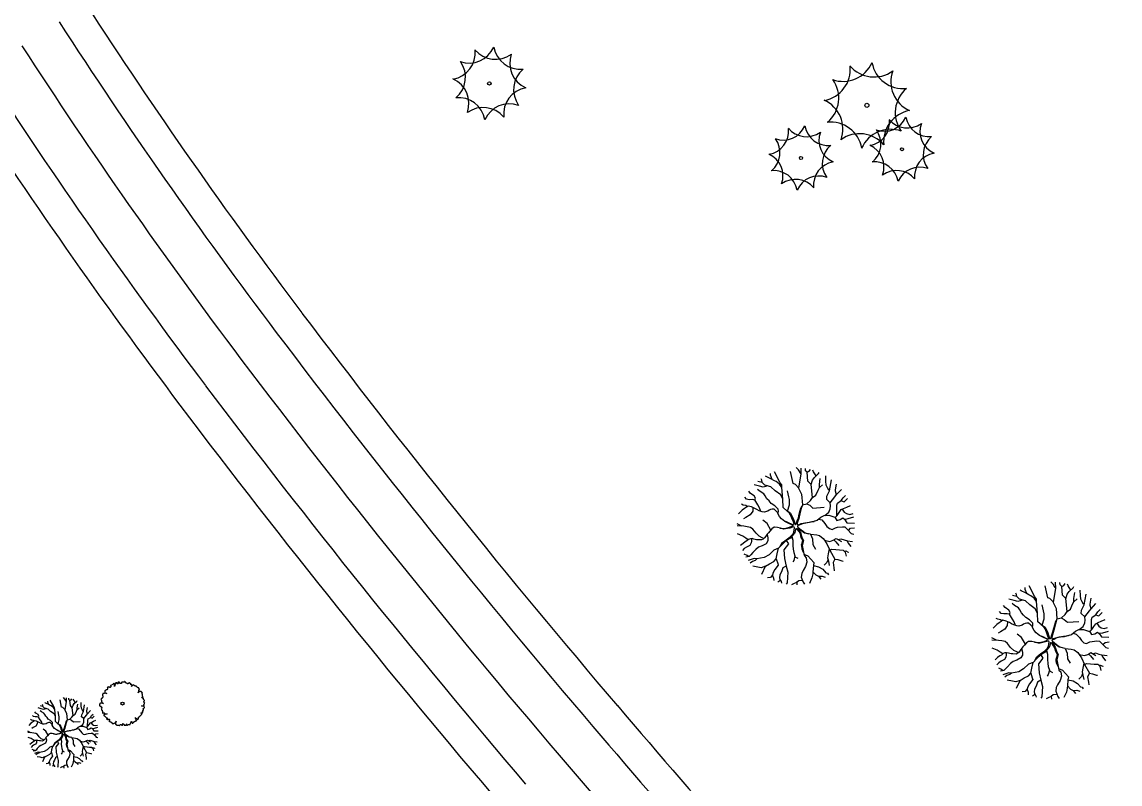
# Model space of a CAD drawing. Extents: x 99089 to 101049, y 99298 to 100905.
# Drawn here: x 100135.6 to 100408.5, y 100113.1 to 100302.6 of the extents above; entities that cross this region are included whole.
import ezdxf

# ---------------------------------------------------------------- set-up
doc = ezdxf.new("R2010")
doc.units = 0
for name, color, linetype in [('Survey Exist Alignments', 7, 'Continuous'), ('Survey Exist Pavement', 7, 'Continuous'), ('Survey Exist Surface', 7, 'Continuous'), ('Survey Exist Trees', 7, 'Continuous')]:
    doc.layers.add(name, color=color, linetype=linetype)

msp = doc.modelspace()

# ---------------------------------------------------------------- linework, layer by layer
at = {"layer": 'Survey Exist Alignments'}
for centre, radius, start, end in [((101240.25, 101011.06), 1315.55, 212.89409, 217.03072), ((101854.53, 101474.46), 2085.02, 217.03072, 220.50332), ((104126.05, 103414.75), 5072.41, 220.50332, 222.69721)]:
    msp.add_arc(centre, radius, start, end, dxfattribs=at)
at = {"layer": 'Survey Exist Pavement'}
for centre, radius, start, end in [((101240.25, 101011.06), 1304.55, 212.89409, 217.03072), ((101240.25, 101011.06), 1326.55, 212.89409, 217.03072), ((101854.53, 101474.46), 2074.02, 217.03072, 220.50332), ((101854.53, 101474.46), 2096.02, 217.03072, 220.50332), ((104126.05, 103414.75), 5061.41, 220.50332, 222.69721)]:
    msp.add_arc(centre, radius, start, end, dxfattribs=at)
at = {"layer": 'Survey Exist Surface'}
for centre, radius, start, end in [((101240.25, 101011.06), 1296.55, 212.89409, 217.03072), ((101240.25, 101011.06), 1334.55, 212.89409, 217.03072), ((101854.53, 101474.46), 2066.02, 217.03072, 220.50332), ((101854.53, 101474.46), 2104.02, 217.03072, 220.50332), ((104126.05, 103414.75), 5053.41, 220.50332, 222.69721)]:
    msp.add_arc(centre, radius, start, end, dxfattribs=at)
at = {"layer": 'Survey Exist Trees'}
for p, q in [((100158.24, 100137.94), (100157.68, 100137.61)), ((100160.6, 100133.12), (100160.6, 100133.12))]:
    msp.add_line(p, q, dxfattribs=at)
for points in [[(100324.77, 100181.86), (100324.73, 100183.95), (100324.49, 100186.85), (100324.44, 100187.48), (100324.08, 100188.03), (100322.62, 100190.77)], [(100328.58, 100186.79), (100327.82, 100187.62), (100327.29, 100187.82), (100326.65, 100190.79)], [(100329.14, 100190.3), (100328.62, 100191.19), (100328.06, 100191.77)], [(100329.15, 100191.68), (100329.2, 100190.21), (100328.62, 100186.65), (100329.34, 100185.16), (100329.57, 100182.56), (100330.71, 100182.8), (100331.58, 100183.6), (100332.1, 100184.34), (100331.75, 100187.57), (100330.95, 100188.43), (100330.76, 100190.63), (100330.38, 100191), (100330.31, 100191.57)], [(100330.76, 100190.63), (100331.26, 100190.86), (100331.59, 100191.3)], [(100331.75, 100187.56), (100332.07, 100188.66), (100332.58, 100189.32), (100333.61, 100190.3), (100333.73, 100190.57)], [(100332.98, 100189.7), (100332.35, 100190.76), (100332.15, 100191.15)], [(100324.73, 100183.95), (100324.17, 100185.03), (100322.78, 100186.01), (100321.71, 100187.04), (100320.26, 100187.41), (100319.56, 100188.11), (100318.53, 100188.33)], [(100319.56, 100188.11), (100319.5, 100188.63), (100319.35, 100188.97)], [(100324.49, 100186.85), (100323.9, 100187.69), (100323.06, 100188.3), (100322.6, 100188.53), (100321.71, 100189), (100320.69, 100189.51), (100320.43, 100189.69)], [(100322.04, 100188.83), (100321.67, 100189.89), (100321.67, 100190.35)], [(100333.79, 100186.8), (100333.79, 100187.59), (100333.98, 100189.08)], [(100335.11, 100179.89), (100336.11, 100180.69), (100336.48, 100181.54), (100336.57, 100182.24), (100336.48, 100183.06), (100335.6, 100183.88), (100335.68, 100184.69), (100336.32, 100186.01), (100336.8, 100188.72)], [(100336.32, 100186.01), (100336.16, 100186.19), (100335.84, 100186.79), (100335.51, 100187.45), (100335.42, 100188.38), (100335.37, 100189.73)], [(100319.26, 100180.91), (100318.94, 100181.82), (100318.48, 100182.52), (100317.73, 100183.73), (100317.92, 100184.15), (100317.59, 100184.76), (100316.66, 100185.36), (100316.25, 100185.91)], [(100321.02, 100187.22), (100319.84, 100186.9), (100318.91, 100187.14), (100317.59, 100187.47)], [(100324.36, 100179.04), (100324.36, 100179.04), (100323.88, 100179.66), (100323.46, 100180.37), (100323.6, 100180.97), (100323.56, 100181.48), (100322.72, 100182.28), (100321.79, 100182.89), (100321.28, 100183.49), (100320.77, 100184.05), (100320.3, 100184.8), (100319.98, 100185.27), (100319.04, 100185.88), (100318.39, 100186.34)], [(100325.86, 100180.97), (100326.36, 100182.56), (100326.36, 100183.82), (100326.18, 100184.52), (100325.9, 100186.01)], [(100332.1, 100184.36), (100332.9, 100184.93), (100333.46, 100186.19), (100333.79, 100186.8), (100334.58, 100187.5)], [(100336.48, 100183.06), (100337.09, 100183.76), (100337.65, 100184.55), (100338.07, 100185.07), (100339.26, 100186.37)], [(100338.04, 100185.03), (100337.8, 100185.91), (100337.8, 100186.23), (100338.04, 100187.69)], [(100315.9, 100182.06), (100315.49, 100182.33), (100314.88, 100182.47), (100314.43, 100182.68)], [(100317.74, 100183.72), (100317.22, 100183.82), (100316.33, 100183.78), (100315.68, 100183.92), (100315.28, 100184.43)], [(100329.57, 100182.56), (100329.19, 100181.34), (100328.95, 100180.31), (100328.66, 100179.17), (100328.3, 100178), (100328.25, 100177.82), (100328.32, 100177.61), (100328.48, 100177.59), (100329.28, 100177.87), (100330.17, 100178.05), (100331.21, 100178.21), (100331.89, 100178.36), (100332.47, 100178.42)], [(100330.61, 100182.78), (100331.38, 100182.41), (100332.2, 100181.7), (100334.96, 100181.91)], [(100332.79, 100178.53), (100333.21, 100178.68), (100334.19, 100179.47), (100334.98, 100179.89), (100336.15, 100179.93), (100337.41, 100179.51), (100337.78, 100179.47), (100338.2, 100179.89), (100338.72, 100180.63), (100339.23, 100181.33), (100339.79, 100181.61), (100340.59, 100181.98), (100341.56, 100182.38)], [(100338.11, 100179.79), (100338.11, 100182.44), (100338.33, 100182.96), (100339.23, 100183.57), (100339.69, 100184.3), (100340.32, 100184.88)], [(100339.24, 100183.57), (100339.66, 100183.39), (100339.98, 100183.29), (100340.76, 100184.12)], [(100323.5, 100180.54), (100323.09, 100180.97), (100322.53, 100181.44), (100322.07, 100181.44), (100321.65, 100181.39), (100321.27, 100181.21), (100320.94, 100180.97), (100320.06, 100180.74), (100319.59, 100180.79), (100318.85, 100181.07), (100318.24, 100181.35), (100317.73, 100181.63), (100316.94, 100182), (100316.1, 100182.19), (100315.68, 100181.91), (100315.21, 100181.59), (100314.6, 100181.17), (100313.68, 100180.28)], [(100317.27, 100181.84), (100317.21, 100180.93), (100316.6, 100180), (100315.53, 100179.34), (100314.93, 100179.03)], [(100325.06, 100178.52), (100325.54, 100178.36), (100326.2, 100178.05), (100326.81, 100177.78), (100327.34, 100177.56), (100327.47, 100177.56), (100327.52, 100177.7), (100327.32, 100178.26), (100326.95, 100179.24), (100326.62, 100180.04), (100326.4, 100180.42), (100325.78, 100180.97), (100324.77, 100181.86)], [(100325.6, 100181.12), (100326.19, 100180.76), (100326.62, 100180.49), (100326.97, 100179.78), (100327.27, 100179.1), (100327.57, 100178.25), (100327.74, 100177.74), (100327.83, 100177.62), (100327.97, 100177.66), (100328.1, 100177.99), (100328.3, 100178.56), (100328.57, 100179.31), (100328.8, 100180.22), (100329.01, 100181.09), (100329.19, 100181.72), (100329.45, 100182.17)], [(100339.49, 100181.46), (100339.98, 100180.72), (100340.54, 100180.35), (100341.33, 100180.16), (100342.16, 100180.36)], [(100319.96, 100174.15), (100319.58, 100174.35), (100318.83, 100174.72), (100318.04, 100175.47), (100317.29, 100176.45), (100316.69, 100176.92), (100315.85, 100177.06), (100315.01, 100177.2), (100313.35, 100177.28)], [(100314.51, 100177.22), (100313.37, 100177.81)], [(100322.62, 100176.95), (100322.52, 100176.96), (100322.01, 100176.59), (100321.49, 100175.98), (100321.12, 100175.56), (100320.84, 100175.23), (100320.46, 100174.72), (100320.14, 100174.3), (100319.81, 100174.02), (100319.43, 100173.79), (100318.59, 100173.84), (100318.18, 100173.84), (100317.52, 100174.02), (100317.06, 100174.12), (100316.64, 100174.07), (100316.17, 100173.93), (100315.8, 100173.56), (100315.37, 100173.33), (100314.81, 100172.95), (100314.17, 100172.38)], [(100321.71, 100176.23), (100320.78, 100177.9), (100319.7, 100178.73)], [(100324.08, 100172.19), (100324.59, 100173.13), (100325.18, 100173.61), (100325.84, 100174.08), (100326.54, 100174.57), (100327.18, 100175.27), (100327.42, 100175.71), (100327.62, 100176.83), (100327.56, 100177), (100327.39, 100177.04), (100326.41, 100176.76), (100325.39, 100176.54), (100324.97, 100176.5), (100324.1, 100176.74), (100323.35, 100176.88), (100322.62, 100176.95)], [(100323.97, 100176.76), (100324.8, 100176.68), (100325.54, 100176.75), (100326.37, 100176.96), (100327.12, 100177.27), (100327.19, 100177.41), (100327.1, 100177.51), (100325.89, 100178.05), (100325.23, 100178.4), (100324.36, 100179.04)], [(100332.79, 100178.53), (100332.17, 100178.32), (100331.35, 100178.12), (100330.45, 100177.97), (100329.56, 100177.84), (100328.95, 100177.54), (100328.39, 100177.28), (100328.32, 100177.19), (100328.47, 100176.98), (100328.95, 100176.6), (100329.86, 100175.87), (100330.27, 100175.59), (100331.07, 100175.33)], [(100333.61, 100179), (100334.37, 100178.77), (100335.16, 100177.88), (100335.68, 100177.18), (100336.28, 100176.62), (100336.93, 100176.43), (100337.77, 100176.81), (100338.29, 100176.95), (100339.5, 100177.09), (100340.11, 100177.04), (100340.9, 100176.29), (100341.69, 100175.4), (100342.38, 100175.24)], [(100337.63, 100179.49), (100338.15, 100178.63), (100338.95, 100178.86), (100339.6, 100179.28), (100340.07, 100178.95), (100340.62, 100178.06), (100342.49, 100178)], [(100339.96, 100179.03), (100340.3, 100179), (100340.95, 100179.09), (100342.33, 100179.51)], [(100316.08, 100173.84), (100315.47, 100174.26), (100314.73, 100174.77), (100313.48, 100175.29)], [(100320.79, 100175.17), (100321.02, 100174.3), (100320.97, 100173.55), (100320.6, 100172.85), (100319.57, 100172.3), (100318.68, 100171.97), (100317.98, 100171.46), (100317.23, 100170.66), (100316.72, 100170.06), (100316.35, 100169.68), (100315.53, 100169.53)], [(100329.85, 100170.7), (100329.48, 100171.54), (100329.4, 100172.3), (100329.37, 100172.56), (100329.53, 100173), (100329.68, 100173.72), (100329.27, 100174.42), (100329.07, 100175.29), (100328.74, 100175.86), (100328.3, 100176.49), (100328.13, 100176.59), (100327.96, 100176.55), (100327.85, 100176.36), (100327.66, 100175.62), (100327.61, 100175.4), (100326.95, 100174.66), (100326.6, 100174.28), (100325.57, 100173.62), (100324.53, 100172.7), (100323.67, 100171.73)], [(100326.95, 100174.66), (100327.22, 100173.78), (100327.17, 100172.43), (100327.27, 100171.5), (100327.4, 100170.7), (100327.73, 100169.82), (100327.4, 100168.7), (100327.16, 100168.32)], [(100331.57, 100175.23), (100330.12, 100175.51), (100329.46, 100176.01), (100328.39, 100176.67), (100328.79, 100176.06), (100329.14, 100175.51), (100329.25, 100175), (100329.5, 100174.25), (100329.84, 100173.69), (100329.51, 100172.4), (100329.93, 100170.31)], [(100331.57, 100175.23), (100333.12, 100175.04), (100333.82, 100174.88), (100334.74, 100174.19), (100335.07, 100173.71), (100335.67, 100172.82), (100336.37, 100171.23), (100337.65, 100169.04), (100337.19, 100168.17), (100337.42, 100166.85), (100337.46, 100166.15)], [(100331.57, 100175.23), (100332.1, 100174.07), (100332.17, 100172.64), (100332.81, 100171.53)], [(100335.07, 100173.71), (100336.41, 100173.45), (100337.21, 100173.73), (100338, 100174.19), (100339.26, 100173.45)], [(100341, 100176.17), (100341.55, 100176.71), (100342.51, 100176.84)], [(100316.95, 100174.11), (100316.96, 100173.51), (100316.87, 100173.04), (100316.49, 100172.44), (100315.7, 100172.02), (100315.09, 100171.65), (100314.66, 100171.15)], [(100319.48, 100165.31), (100320.43, 100167.27), (100321.4, 100167.86), (100322.46, 100168.4), (100323.07, 100169.07), (100323.3, 100170.32), (100323.67, 100171.73), (100322.47, 100171.27), (100321.27, 100170.09), (100320.04, 100169.4), (100318.26, 100169.09), (100317.58, 100169.17), (100316.11, 100168.66)], [(100325.57, 100173.62), (100326.08, 100172.81), (100324.98, 100171.36), (100325.11, 100169.16), (100325.53, 100167.31), (100325.95, 100165.76), (100325.78, 100163.16), (100325.56, 100162.84)], [(100336.22, 100171.57), (100335.99, 100170.32), (100335.84, 100169.39), (100336.03, 100168.55), (100336.21, 100167.48)], [(100336.37, 100171.23), (100336.88, 100171.49), (100337.85, 100171.39), (100338.83, 100171.3), (100339.72, 100171.25), (100340.19, 100170.79), (100340.47, 100169.74)], [(100337.37, 100173.82), (100337.91, 100173.35), (100338.65, 100172.42)], [(100338.54, 100173.87), (100339.12, 100174.1), (100339.96, 100173.82), (100340.75, 100173.58), (100342.03, 100173.45)], [(100340.65, 100173.62), (100340.98, 100173.02), (100341.62, 100172.16)], [(100316.18, 100169.65), (100315.82, 100169.97), (100315.1, 100170.27)], [(100318.25, 100169.09), (100317.84, 100168.7), (100317.14, 100168.47), (100316.59, 100168.03)], [(100323.07, 100169.07), (100323.43, 100167.91), (100323.57, 100167.49), (100322.73, 100166.41), (100322.26, 100165.53), (100322.12, 100164.97), (100322.4, 100164.31), (100322.44, 100163.68)], [(100327.68, 100169.64), (100327.87, 100169.54), (100328.43, 100169.25)], [(100329.93, 100170.31), (100330.06, 100169.81), (100330.53, 100169.39), (100330.71, 100168.27), (100330.38, 100167.2), (100329.73, 100166.17), (100329.4, 100165.47), (100329.3, 100164.54), (100329.76, 100163.28), (100330.07, 100162.77)], [(100329.95, 100170.23), (100330.9, 100169.81), (100332.39, 100168.18), (100332.29, 100167.43), (100332.19, 100165.86), (100332.14, 100165.34), (100331.9, 100164.35), (100331.3, 100163)], [(100335.94, 100168.94), (100335.65, 100168.22), (100335, 100167.52)], [(100337.65, 100169.03), (100338.36, 100168.92), (100339.39, 100168.59), (100339.66, 100168.53)], [(100339.95, 100171.02), (100340.33, 100171.06), (100340.93, 100170.78), (100340.98, 100170.69)], [(100320.43, 100167.27), (100319.32, 100166.88), (100318.49, 100167.07), (100317.22, 100167.3)], [(100325.53, 100167.31), (100324.74, 100166.83), (100324.41, 100165.85), (100323.94, 100165.11), (100323.89, 100164.41), (100323.98, 100163.99), (100324.31, 100163.43), (100324.37, 100163.05)], [(100332.29, 100167.43), (100333.59, 100167.12), (100334.64, 100166.52), (100335.42, 100165.66), (100335.79, 100165.56), (100336.04, 100165.14)], [(100322.16, 100165.14), (100321.65, 100164.5), (100320.92, 100164.4)], [(100324.08, 100163.81), (100323.75, 100163.47), (100323.47, 100163.31)], [(100329.6, 100163.73), (100328.65, 100163.65), (100328.09, 100163.24), (100327.34, 100162.91), (100326.84, 100162.65)], [(100328.15, 100163.28), (100328.18, 100162.61)], [(100332.19, 100165.9), (100332.89, 100165.1), (100333.55, 100164.77), (100334.48, 100164.82), (100335.25, 100164.58)], [(100333.58, 100164.77), (100334.16, 100164.01)], [(100392.41, 100161.92), (100391.89, 100162.81), (100391.33, 100163.39)], [(100392.42, 100163.3), (100392.47, 100161.84), (100391.89, 100158.27), (100392.62, 100156.79), (100392.84, 100154.19), (100393.99, 100154.43), (100394.85, 100155.23), (100395.37, 100155.97), (100395.02, 100159.2), (100394.22, 100160.06), (100394.03, 100162.25), (100393.65, 100162.63), (100393.58, 100163.2)], [(100382.83, 100159.74), (100382.77, 100160.26), (100382.62, 100160.6)], [(100387.77, 100158.48), (100387.17, 100159.32), (100386.33, 100159.92), (100385.87, 100160.16), (100384.98, 100160.63), (100383.96, 100161.14), (100383.7, 100161.32)], [(100385.31, 100160.45), (100384.94, 100161.51), (100384.94, 100161.98)], [(100388.04, 100153.48), (100388, 100155.58), (100387.77, 100158.48), (100387.71, 100159.11), (100387.35, 100159.66), (100385.89, 100162.39)], [(100391.86, 100158.41), (100391.09, 100159.24), (100390.56, 100159.44), (100389.93, 100162.41)], [(100394.03, 100162.25), (100394.53, 100162.49), (100394.86, 100162.93)], [(100395.02, 100159.19), (100395.34, 100160.29), (100395.85, 100160.94), (100396.88, 100161.92), (100397, 100162.19)], [(100396.26, 100161.33), (100395.62, 100162.39), (100395.42, 100162.77)], [(100397.06, 100158.42), (100397.06, 100159.22), (100397.25, 100160.71)], [(100399.59, 100157.63), (100399.43, 100157.81), (100399.11, 100158.42), (100398.78, 100159.07), (100398.69, 100160.01), (100398.64, 100161.35)], [(100384.29, 100158.84), (100383.11, 100158.53), (100382.18, 100158.76), (100380.87, 100159.1)], [(100387.63, 100150.67), (100387.63, 100150.67), (100387.15, 100151.29), (100386.73, 100151.99), (100386.87, 100152.6), (100386.83, 100153.11), (100385.99, 100153.9), (100385.06, 100154.51), (100384.55, 100155.12), (100384.04, 100155.68), (100383.57, 100156.43), (100383.25, 100156.89), (100382.31, 100157.5), (100381.66, 100157.97)], [(100388, 100155.58), (100387.44, 100156.66), (100386.05, 100157.64), (100384.98, 100158.67), (100383.53, 100159.04), (100382.83, 100159.74), (100381.8, 100159.96)], [(100395.37, 100155.98), (100396.17, 100156.56), (100396.73, 100157.82), (100397.06, 100158.42), (100397.85, 100159.12)], [(100398.38, 100151.52), (100399.38, 100152.32), (100399.75, 100153.17), (100399.84, 100153.87), (100399.75, 100154.68), (100398.87, 100155.5), (100398.95, 100156.32), (100399.59, 100157.63), (100400.07, 100160.35)], [(100399.75, 100154.69), (100400.36, 100155.39), (100400.92, 100156.18), (100401.34, 100156.69), (100402.53, 100158)], [(100401.31, 100156.65), (100401.07, 100157.53), (100401.07, 100157.86), (100401.32, 100159.32)], [(100381.01, 100155.35), (100380.49, 100155.45), (100379.6, 100155.4), (100378.95, 100155.54), (100378.55, 100156.05)], [(100382.53, 100152.54), (100382.21, 100153.44), (100381.75, 100154.14), (100381, 100155.36), (100381.19, 100155.78), (100380.87, 100156.38), (100379.93, 100156.99), (100379.52, 100157.53)], [(100389.13, 100152.59), (100389.63, 100154.18), (100389.63, 100155.44), (100389.45, 100156.14), (100389.17, 100157.64)], [(100401.38, 100151.42), (100401.39, 100154.06), (100401.6, 100154.59), (100402.5, 100155.19), (100402.96, 100155.92), (100403.59, 100156.5)], [(100402.51, 100155.2), (100402.93, 100155.01), (100403.25, 100154.92), (100404.03, 100155.75)], [(100386.77, 100152.17), (100386.36, 100152.6), (100385.8, 100153.07), (100385.34, 100153.07), (100384.92, 100153.02), (100384.54, 100152.83), (100384.22, 100152.6), (100383.33, 100152.37), (100382.86, 100152.41), (100382.12, 100152.69), (100381.51, 100152.98), (100381, 100153.26), (100380.21, 100153.63), (100379.37, 100153.82), (100378.95, 100153.54), (100378.48, 100153.21), (100377.87, 100152.79), (100376.95, 100151.9)], [(100379.17, 100153.69), (100378.76, 100153.96), (100378.15, 100154.1), (100377.7, 100154.31)], [(100380.54, 100153.47), (100380.48, 100152.56), (100379.87, 100151.62), (100378.8, 100150.97), (100378.2, 100150.65)], [(100388.33, 100150.15), (100388.82, 100149.99), (100389.47, 100149.67), (100390.08, 100149.4), (100390.62, 100149.18), (100390.74, 100149.19), (100390.79, 100149.33), (100390.59, 100149.89), (100390.22, 100150.87), (100389.89, 100151.66), (100389.67, 100152.04), (100389.05, 100152.59), (100388.04, 100153.48)], [(100388.87, 100152.75), (100389.46, 100152.38), (100389.89, 100152.11), (100390.24, 100151.41), (100390.54, 100150.73), (100390.84, 100149.87), (100391.01, 100149.36), (100391.1, 100149.24), (100391.24, 100149.28), (100391.37, 100149.62), (100391.57, 100150.19), (100391.84, 100150.93), (100392.07, 100151.84), (100392.28, 100152.71), (100392.46, 100153.35), (100392.72, 100153.79)], [(100392.84, 100154.19), (100392.46, 100152.96), (100392.22, 100151.94), (100391.93, 100150.79), (100391.57, 100149.62), (100391.52, 100149.44), (100391.59, 100149.24), (100391.75, 100149.22), (100392.56, 100149.5), (100393.45, 100149.68), (100394.48, 100149.84), (100395.16, 100149.99), (100395.74, 100150.05)], [(100393.88, 100154.4), (100394.65, 100154.04), (100395.47, 100153.32), (100398.23, 100153.54)], [(100396.06, 100150.16), (100396.48, 100150.3), (100397.46, 100151.1), (100398.25, 100151.51), (100399.42, 100151.56), (100400.68, 100151.14), (100401.05, 100151.09), (100401.47, 100151.51), (100401.99, 100152.26), (100402.5, 100152.96), (100403.06, 100153.24), (100403.86, 100153.61), (100404.83, 100154)], [(100402.76, 100153.09), (100403.25, 100152.35), (100403.81, 100151.98), (100404.6, 100151.79), (100405.43, 100151.99)], [(100384.98, 100147.86), (100384.05, 100149.53), (100382.97, 100150.35)], [(100387.24, 100148.39), (100388.07, 100148.3), (100388.82, 100148.38), (100389.64, 100148.58), (100390.39, 100148.9), (100390.46, 100149.03), (100390.37, 100149.13), (100389.16, 100149.67), (100388.5, 100150.02), (100387.63, 100150.67)], [(100396.06, 100150.16), (100395.44, 100149.95), (100394.62, 100149.74), (100393.72, 100149.6), (100392.83, 100149.46), (100392.22, 100149.17), (100391.66, 100148.9), (100391.59, 100148.81), (100391.74, 100148.61), (100392.23, 100148.22), (100393.13, 100147.5), (100393.54, 100147.21), (100394.34, 100146.95)], [(100396.88, 100150.63), (100397.64, 100150.4), (100398.44, 100149.51), (100398.95, 100148.81), (100399.55, 100148.25), (100400.2, 100148.06), (100401.04, 100148.43), (100401.56, 100148.57), (100402.77, 100148.71), (100403.38, 100148.66), (100404.17, 100147.92), (100404.96, 100147.03), (100405.65, 100146.87)], [(100400.9, 100151.11), (100401.42, 100150.25), (100402.22, 100150.49), (100402.87, 100150.9), (100403.34, 100150.58), (100403.89, 100149.69), (100405.76, 100149.63)], [(100403.23, 100150.65), (100403.57, 100150.62), (100404.22, 100150.72), (100405.6, 100151.13)], [(100383.23, 100145.78), (100382.85, 100145.97), (100382.1, 100146.35), (100381.31, 100147.1), (100380.57, 100148.08), (100379.96, 100148.54), (100379.12, 100148.68), (100378.28, 100148.82), (100376.62, 100148.91)], [(100377.78, 100148.85), (100376.64, 100149.44)], [(100379.35, 100145.46), (100378.74, 100145.88), (100378, 100146.4), (100376.75, 100146.92)], [(100385.89, 100148.58), (100385.79, 100148.59), (100385.28, 100148.21), (100384.76, 100147.61), (100384.39, 100147.19), (100384.11, 100146.86), (100383.73, 100146.35), (100383.41, 100145.93), (100383.08, 100145.65), (100382.71, 100145.41), (100381.87, 100145.46), (100381.45, 100145.46), (100380.79, 100145.65), (100380.33, 100145.74), (100379.91, 100145.7), (100379.44, 100145.56), (100379.07, 100145.18), (100378.65, 100144.95), (100378.09, 100144.58), (100377.44, 100144.01)], [(100387.35, 100143.81), (100387.86, 100144.75), (100388.45, 100145.23), (100389.11, 100145.71), (100389.81, 100146.19), (100390.45, 100146.89), (100390.69, 100147.34), (100390.89, 100148.45), (100390.83, 100148.63), (100390.66, 100148.66), (100389.68, 100148.38), (100388.66, 100148.16), (100388.24, 100148.12), (100387.37, 100148.36), (100386.62, 100148.51), (100385.89, 100148.58)], [(100393.12, 100142.33), (100392.75, 100143.16), (100392.67, 100143.93), (100392.65, 100144.19), (100392.8, 100144.63), (100392.95, 100145.34), (100392.54, 100146.04), (100392.34, 100146.91), (100392.01, 100147.49), (100391.57, 100148.11), (100391.4, 100148.21), (100391.24, 100148.18), (100391.12, 100147.99), (100390.94, 100147.25), (100390.88, 100147.02), (100390.22, 100146.28), (100389.87, 100145.9), (100388.84, 100145.25), (100387.8, 100144.32), (100386.94, 100143.35)], [(100394.84, 100146.85), (100393.39, 100147.14), (100392.73, 100147.63), (100391.66, 100148.3), (100392.06, 100147.68), (100392.41, 100147.14), (100392.53, 100146.63), (100392.78, 100145.88), (100393.11, 100145.31), (100392.78, 100144.02), (100393.2, 100141.93)], [(100404.27, 100147.8), (100404.82, 100148.34), (100405.78, 100148.47)], [(100380.22, 100145.73), (100380.23, 100145.14), (100380.14, 100144.67), (100379.76, 100144.06), (100378.97, 100143.64), (100378.36, 100143.27), (100377.93, 100142.78)], [(100384.06, 100146.8), (100384.29, 100145.93), (100384.24, 100145.18), (100383.87, 100144.48), (100382.84, 100143.92), (100381.95, 100143.6), (100381.25, 100143.08), (100380.51, 100142.29), (100379.99, 100141.68), (100379.62, 100141.31), (100378.8, 100141.15)], [(100388.84, 100145.25), (100389.35, 100144.44), (100388.25, 100142.98), (100388.38, 100140.79), (100388.8, 100138.94), (100389.22, 100137.38), (100389.05, 100134.79), (100388.83, 100134.47)], [(100390.22, 100146.28), (100390.5, 100145.41), (100390.45, 100144.05), (100390.54, 100143.12), (100390.67, 100142.33), (100391, 100141.44), (100390.67, 100140.32), (100390.44, 100139.95)], [(100394.84, 100146.85), (100396.4, 100146.67), (100397.09, 100146.51), (100398.01, 100145.82), (100398.34, 100145.34), (100398.94, 100144.45), (100399.64, 100142.85), (100400.92, 100140.66), (100400.46, 100139.8), (100400.69, 100138.48), (100400.73, 100137.78)], [(100394.84, 100146.85), (100395.37, 100145.69), (100395.44, 100144.26), (100396.08, 100143.15)], [(100398.34, 100145.34), (100399.68, 100145.07), (100400.48, 100145.35), (100401.27, 100145.82), (100402.53, 100145.07)], [(100400.64, 100145.45), (100401.18, 100144.98), (100401.92, 100144.05)], [(100401.81, 100145.5), (100402.39, 100145.73), (100403.23, 100145.44), (100404.02, 100145.21), (100405.3, 100145.08)], [(100403.92, 100145.24), (100404.25, 100144.65), (100404.89, 100143.78)], [(100379.45, 100141.28), (100379.09, 100141.59), (100378.37, 100141.9)], [(100382.75, 100136.93), (100383.7, 100138.89), (100384.67, 100139.48), (100385.73, 100140.03), (100386.34, 100140.69), (100386.57, 100141.95), (100386.94, 100143.35), (100385.74, 100142.9), (100384.54, 100141.72), (100383.32, 100141.03), (100381.53, 100140.71), (100380.85, 100140.79), (100379.38, 100140.29)], [(100393.2, 100141.93), (100393.33, 100141.44), (100393.8, 100141.02), (100393.98, 100139.9), (100393.65, 100138.83), (100393, 100137.8), (100392.67, 100137.1), (100392.57, 100136.17), (100393.04, 100134.91), (100393.34, 100134.39)], [(100393.22, 100141.85), (100394.18, 100141.43), (100395.66, 100139.8), (100395.56, 100139.06), (100395.46, 100137.49), (100395.41, 100136.96), (100395.17, 100135.97), (100394.57, 100134.63)], [(100399.49, 100143.19), (100399.26, 100141.95), (100399.11, 100141.01), (100399.3, 100140.17), (100399.48, 100139.1)], [(100399.64, 100142.85), (100400.15, 100143.11), (100401.13, 100143.02), (100402.1, 100142.93), (100402.99, 100142.88), (100403.46, 100142.41), (100403.74, 100141.37)], [(100403.22, 100142.64), (100403.6, 100142.69), (100404.2, 100142.41), (100404.25, 100142.31)], [(100381.52, 100140.72), (100381.11, 100140.33), (100380.41, 100140.1), (100379.86, 100139.66)], [(100383.7, 100138.89), (100382.6, 100138.51), (100381.76, 100138.7), (100380.49, 100138.92)], [(100386.34, 100140.69), (100386.7, 100139.53), (100386.84, 100139.11), (100386, 100138.04), (100385.53, 100137.15), (100385.39, 100136.59), (100385.67, 100135.94), (100385.71, 100135.31)], [(100388.8, 100138.94), (100388.01, 100138.46), (100387.68, 100137.48), (100387.21, 100136.73), (100387.16, 100136.03), (100387.25, 100135.61), (100387.58, 100135.05), (100387.64, 100134.68)], [(100390.95, 100141.26), (100391.14, 100141.16), (100391.7, 100140.88)], [(100395.56, 100139.06), (100396.86, 100138.74), (100397.91, 100138.15), (100398.69, 100137.28), (100399.06, 100137.19), (100399.31, 100136.76)], [(100399.21, 100140.57), (100398.93, 100139.85), (100398.27, 100139.15)], [(100400.92, 100140.66), (100401.63, 100140.55), (100402.66, 100140.22), (100402.93, 100140.16)], [(100157.68, 100137.61), (100157.61, 100137.61), (100157.64, 100137.54), (100157.64, 100137.47), (100157.68, 100137.41), (100157.68, 100137.34), (100157.71, 100137.27), (100157.64, 100137.24), (100157.61, 100137.18), (100157.51, 100137.14), (100157.41, 100137.11), (100157.34, 100137.14), (100157.34, 100137.21), (100157.28, 100137.27), (100157.21, 100137.24), (100157.14, 100137.21), (100157.08, 100137.18), (100157.01, 100137.18), (100156.95, 100137.18), (100156.88, 100137.11), (100156.78, 100137.08), (100156.88, 100137.01), (100156.88, 100136.94), (100156.85, 100136.88), (100156.85, 100136.81), (100156.85, 100136.74), (100156.85, 100136.68), (100156.81, 100136.61), (100156.75, 100136.54), (100156.68, 100136.51), (100156.61, 100136.51), (100156.55, 100136.51), (100156.48, 100136.48), (100156.42, 100136.45), (100156.35, 100136.41), (100156.28, 100136.38), (100156.22, 100136.28), (100156.22, 100136.21), (100156.22, 100136.15), (100156.22, 100136.08), (100156.22, 100135.98), (100156.22, 100135.91), (100156.25, 100135.81), (100156.69, 100135.62), (100156.22, 100135.72), (100156.15, 100135.68), (100156.08, 100135.65), (100156.02, 100135.62)], [(100163.21, 100137.71), (100163.14, 100137.67), (100162.86, 100137.35), (100162.98, 100137.71), (100162.88, 100137.74), (100162.81, 100137.74), (100162.75, 100137.77), (100162.68, 100137.77), (100162.68, 100137.84), (100162.68, 100137.91), (100162.68, 100137.97), (100162.75, 100137.97), (100162.68, 100138), (100162.55, 100138.07), (100162.45, 100138.14), (100162.45, 100138.2), (100162.38, 100138.24), (100162.32, 100138.27), (100162.25, 100138.27), (100162.15, 100138.27), (100162.15, 100138.2), (100162.08, 100138.14), (100162.02, 100138.1), (100161.95, 100138.04), (100161.88, 100138), (100161.78, 100138.1), (100161.72, 100138.17), (100161.65, 100138.17), (100161.55, 100138.17), (100161.49, 100138.17), (100161.45, 100138.24), (100161.39, 100138.27), (100161.35, 100138.34), (100161.35, 100138.4), (100161.32, 100138.47), (100161.25, 100138.54), (100161.19, 100138.57), (100161.12, 100138.57), (100161.06, 100138.54), (100161.02, 100138.47), (100160.96, 100138.4), (100160.89, 100138.44), (100160.82, 100138.44), (100160.72, 100138.47), (100160.66, 100138.47), (100160.59, 100138.47), (100160.53, 100138.4), (100160.46, 100138.4), (100160.39, 100138.37), (100160.36, 100138.3), (100160.29, 100138.27), (100160.33, 100138.2), (100160.39, 100138.14), (100160.36, 100138.07), (100160.29, 100138.07), (100160.23, 100138.07), (100160.16, 100138.1), (100160.09, 100138.1), (100160.03, 100138.1), (100159.96, 100138.1), (100159.9, 100138.14), (100159.9, 100138.2), (100159.9, 100138.27), (100159.9, 100138.34), (100159.83, 100138.37), (100159.76, 100138.44), (100159.7, 100138.44), (100159.63, 100138.44), (100159.56, 100138.44), (100159.5, 100138.44), (100159.46, 100138.37), (100159.46, 100138.3), (100159.5, 100138.24), (100159.5, 100138.17), (100159.5, 100138.1), (100159.46, 100138.04), (100159.4, 100138.04), (100159.33, 100138.04), (100159.27, 100138.04), (100159.2, 100138.07), (100159.2, 100138.14), (100159.2, 100138.2), (100159.2, 100138.27), (100159.13, 100138.27), (100159.07, 100138.27), (100159, 100138.24), (100158.93, 100138.2), (100158.87, 100138.2), (100158.8, 100138.2), (100158.8, 100138.14), (100158.77, 100138.07), (100158.77, 100138), (100158.74, 100137.94), (100158.65, 100137.35), (100158.6, 100137.97), (100158.57, 100138.04), (100158.5, 100138.07), (100158.44, 100138.07), (100158.37, 100138.04), (100158.3, 100138), (100158.24, 100137.94)], [(100165.96, 100133.39), (100165.89, 100133.46), (100165.86, 100133.53), (100165.89, 100133.59), (100165.93, 100133.66), (100165.99, 100133.66), (100165.99, 100133.72), (100166.03, 100133.79), (100166.03, 100133.86), (100166.03, 100133.92), (100165.99, 100133.99), (100165.99, 100134.06), (100165.93, 100134.09), (100165.86, 100134.12), (100165.83, 100134.19), (100165.8, 100134.29), (100165.8, 100134.35), (100165.78, 100134.43), (100165.75, 100134.47), (100165.71, 100134.49), (100165.65, 100134.5), (100165.6, 100134.49), (100165.57, 100134.45), (100165.5, 100134.51), (100165.44, 100134.58), (100165.45, 100134.7), (100165.53, 100134.73), (100165.57, 100134.72), (100165.57, 100134.69), (100165.66, 100134.65), (100165.66, 100134.67), (100165.72, 100134.69), (100165.72, 100134.73), (100165.68, 100134.78), (100165.61, 100134.87), (100165.57, 100134.88), (100165.55, 100134.91), (100165.53, 100134.92), (100165.53, 100134.99), (100165.56, 100135.05), (100165.56, 100135.12), (100165.53, 100135.18), (100165.53, 100135.25), (100165.53, 100135.35), (100165.5, 100135.45), (100165.5, 100135.52), (100165.46, 100135.58), (100165.46, 100135.65), (100165.5, 100135.72), (100165.53, 100135.78), (100165.5, 100135.85), (100165.43, 100135.88), (100165.33, 100135.95), (100165.3, 100136.01), (100165.23, 100136.08), (100165.17, 100136.11), (100165.1, 100136.15), (100165.03, 100136.15), (100164.97, 100136.15), (100164.97, 100136.08), (100164.87, 100136.08), (100164.8, 100136.08), (100164.5, 100135.81), (100164.7, 100136.21), (100164.64, 100136.25), (100164.64, 100136.31), (100164.64, 100136.38), (100164.64, 100136.45), (100164.64, 100136.51), (100164.7, 100136.54), (100164.77, 100136.58), (100164.83, 100136.61), (100164.83, 100136.68), (100164.83, 100136.74), (100164.77, 100136.78), (100164.7, 100136.84), (100164.64, 100136.94), (100164.64, 100137.01), (100164.57, 100137.01), (100164.47, 100137.04), (100164.44, 100137.11), (100164.37, 100137.11), (100164.3, 100137.14), (100164.24, 100137.18), (100164.2, 100137.24), (100164.14, 100137.31), (100164.1, 100137.37), (100164.1, 100137.44), (100164.04, 100137.44), (100163.97, 100137.47), (100163.91, 100137.47), (100163.84, 100137.47), (100163.77, 100137.51), (100163.71, 100137.51), (100163.64, 100137.54), (100163.57, 100137.54), (100163.54, 100137.61), (100163.54, 100137.67), (100163.34, 100137.74), (100163.28, 100137.71), (100163.21, 100137.71)], [(100385.43, 100136.77), (100384.92, 100136.13), (100384.19, 100136.03)], [(100395.46, 100137.53), (100396.17, 100136.72), (100396.82, 100136.4), (100397.75, 100136.44), (100398.52, 100136.2)], [(100396.85, 100136.4), (100397.43, 100135.63)], [(100143.77, 100131.65), (100143.42, 100132.15), (100142.91, 100132.52), (100142.63, 100132.66), (100142.1, 100132.94), (100141.49, 100133.25), (100141.33, 100133.35)], [(100142.3, 100132.83), (100142.08, 100133.47), (100142.08, 100133.75)], [(100143.94, 100128.65), (100143.92, 100129.91), (100143.77, 100131.65), (100143.74, 100132.03), (100143.52, 100132.36), (100142.65, 100134)], [(100146.23, 100131.61), (100145.77, 100132.11), (100145.45, 100132.23), (100145.07, 100134.01)], [(100146.56, 100133.72), (100146.25, 100134.25), (100145.92, 100134.6)], [(100146.56, 100134.54), (100146.6, 100133.67), (100146.25, 100131.53), (100146.68, 100130.64), (100146.82, 100129.07), (100147.51, 100129.22), (100148.03, 100129.7), (100148.34, 100130.14), (100148.13, 100132.08), (100147.64, 100132.6), (100147.53, 100133.91), (100147.3, 100134.14), (100147.26, 100134.48)], [(100147.53, 100133.91), (100147.83, 100134.06), (100148.03, 100134.32)], [(100148.12, 100132.08), (100148.32, 100132.74), (100148.62, 100133.13), (100149.24, 100133.72), (100149.31, 100133.88)], [(100148.87, 100133.36), (100148.49, 100134), (100148.36, 100134.23)], [(100150.87, 100131.14), (100150.78, 100131.25), (100150.58, 100131.62), (100150.39, 100132.01), (100150.33, 100132.57), (100150.3, 100133.38)], [(100156.02, 100135.62), (100155.95, 100135.62), (100155.89, 100135.65), (100155.82, 100135.62), (100155.75, 100135.62), (100155.69, 100135.55), (100155.69, 100135.48), (100155.65, 100135.42), (100155.62, 100135.35), (100155.59, 100135.28), (100155.59, 100135.22), (100155.62, 100135.22), (100155.62, 100135.15), (100155.65, 100135.08), (100155.69, 100135.02), (100155.75, 100134.99), (100155.75, 100134.92), (100155.75, 100134.85), (100155.72, 100134.79), (100155.69, 100134.72), (100155.65, 100134.65), (100155.65, 100134.59), (100155.62, 100134.52), (100155.55, 100134.49), (100155.49, 100134.42), (100155.39, 100134.39), (100155.34, 100134.38), (100155.34, 100134.4), (100155.33, 100134.41), (100155.27, 100134.33), (100155.28, 100134.33), (100155.35, 100134.32), (100155.31, 100134.3), (100155.29, 100134.29), (100155.2, 100134.17), (100155.32, 100134.12), (100155.32, 100134.06), (100155.35, 100133.99), (100155.35, 100133.92), (100155.35, 100133.86), (100155.35, 100133.79), (100155.35, 100133.72), (100155.35, 100133.66), (100155.39, 100133.59), (100155.45, 100133.59), (100155.49, 100133.53), (100155.45, 100133.46), (100155.45, 100133.39), (100155.86, 100133.13), (100155.42, 100133.26), (100155.35, 100133.26), (100155.29, 100133.23), (100155.22, 100133.26), (100155.16, 100133.29), (100155.09, 100133.26), (100155.02, 100133.23), (100154.99, 100133.16), (100154.96, 100133.09), (100154.96, 100132.99), (100154.92, 100132.89), (100154.92, 100132.83), (100154.89, 100132.76), (100154.89, 100132.7), (100154.89, 100132.63), (100154.92, 100132.56), (100154.99, 100132.53), (100155.09, 100132.46), (100155.16, 100132.46), (100155.22, 100132.46), (100155.29, 100132.43), (100155.24, 100132.41), (100155.23, 100132.38), (100155.22, 100132.33), (100155.29, 100132.3), (100155.35, 100132.26), (100155.42, 100132.26), (100155.49, 100132.23), (100155.52, 100132.16), (100155.49, 100132.1), (100155.45, 100132.03), (100155.42, 100131.97), (100155.42, 100131.96), (100155.42, 100131.94), (100155.46, 100131.9), (100155.42, 100131.88), (100155.42, 100131.87), (100155.35, 100131.83), (100155.32, 100131.77), (100155.35, 100131.7), (100155.35, 100131.63), (100155.42, 100131.57), (100155.45, 100131.5), (100155.52, 100131.47), (100155.55, 100131.4), (100155.55, 100131.34), (100155.55, 100131.27), (100155.59, 100131.2), (100155.59, 100131.14), (100155.59, 100131.07), (100155.59, 100131), (100155.59, 100130.94)], [(100163.97, 100129.18), (100163.97, 100129.25), (100163.76, 100129.68), (100164.04, 100129.34), (100164.04, 100129.41), (100164.04, 100129.48), (100164.1, 100129.44), (100164.17, 100129.44), (100164.24, 100129.38), (100164.2, 100129.31), (100164.24, 100129.25), (100164.3, 100129.18), (100164.37, 100129.15), (100164.44, 100129.18), (100164.47, 100129.25), (100164.5, 100129.31), (100164.54, 100129.38), (100164.54, 100129.44), (100164.57, 100129.51), (100164.6, 100129.58), (100164.6, 100129.64), (100164.57, 100129.71), (100164.57, 100129.78), (100164.64, 100129.78), (100164.7, 100129.81), (100164.77, 100129.81), (100164.87, 100129.88), (100164.9, 100129.94), (100164.9, 100130.01), (100164.97, 100130.04), (100165.07, 100130.11), (100165.1, 100130.17), (100165.17, 100130.21), (100165.17, 100130.27), (100165.2, 100130.34), (100165.26, 100130.34), (100165.33, 100130.37), (100165.4, 100130.41), (100165.4, 100130.47), (100165.4, 100130.54), (100165.4, 100130.61), (100165.36, 100130.67), (100165.3, 100130.67), (100165.23, 100130.64), (100165.23, 100130.71), (100165.26, 100130.77), (100165.26, 100130.84), (100165.3, 100130.9), (100165.3, 100130.84), (100165.36, 100130.84), (100165.43, 100130.84), (100165.5, 100130.8), (100165.56, 100130.8), (100165.6, 100130.87), (100165.66, 100130.9), (100165.66, 100130.97), (100165.66, 100131.04), (100165.63, 100131.1), (100165.56, 100131.14), (100165.6, 100131.2), (100165.63, 100131.27), (100165.7, 100131.3), (100165.7, 100131.37), (100165.63, 100131.4), (100165.66, 100131.47), (100165.73, 100131.5), (100165.8, 100131.5), (100165.86, 100131.57), (100165.86, 100131.63), (100165.83, 100131.7), (100165.76, 100131.73), (100165.7, 100131.8), (100165.73, 100131.87), (100165.8, 100131.9), (100165.86, 100131.93), (100165.89, 100132), (100166.03, 100132.16), (100165.99, 100132.07), (100166.06, 100132.03), (100166.06, 100132.1), (100166.06, 100132.16), (100166.03, 100132.23), (100165.99, 100132.3), (100165.96, 100132.36), (100165.93, 100132.43), (100165.35, 100132.55), (100165.89, 100132.56), (100165.96, 100132.6), (100165.99, 100132.66), (100165.93, 100132.73), (100165.93, 100132.8), (100165.93, 100132.86), (100165.93, 100132.93), (100165.99, 100132.93), (100165.99, 100132.99), (100166.03, 100133.06), (100166.03, 100133.13), (100166.09, 100133.19), (100166.13, 100133.26), (100166.06, 100133.29), (100165.96, 100133.39)], [(100387.36, 100135.43), (100387.02, 100135.1), (100386.74, 100134.93)], [(100392.87, 100135.35), (100391.92, 100135.28), (100391.36, 100134.86), (100390.61, 100134.54), (100390.11, 100134.28)], [(100391.42, 100134.91), (100391.45, 100134.24)], [(100140.63, 100128.09), (100140.44, 100128.63), (100140.16, 100129.05), (100139.72, 100129.78), (100139.83, 100130.03), (100139.63, 100130.39), (100139.07, 100130.76), (100138.82, 100131.08)], [(100141.69, 100131.87), (100140.98, 100131.68), (100140.42, 100131.82), (100139.63, 100132.02)], [(100143.7, 100126.96), (100143.7, 100126.96), (100143.4, 100127.34), (100143.15, 100127.76), (100143.24, 100128.12), (100143.21, 100128.43), (100142.71, 100128.91), (100142.15, 100129.27), (100141.84, 100129.63), (100141.54, 100129.97), (100141.26, 100130.42), (100141.06, 100130.7), (100140.5, 100131.06), (100140.11, 100131.34)], [(100143.92, 100129.91), (100143.58, 100130.56), (100142.74, 100131.15), (100142.1, 100131.76), (100141.23, 100131.99), (100140.81, 100132.41), (100140.2, 100132.54)], [(100140.81, 100132.41), (100140.78, 100132.72), (100140.69, 100132.92)], [(100144.59, 100128.12), (100144.89, 100129.07), (100144.89, 100129.83), (100144.78, 100130.25), (100144.62, 100131.14)], [(100148.34, 100130.15), (100148.81, 100130.5), (100149.15, 100131.25), (100149.35, 100131.62), (100149.83, 100132.04)], [(100149.35, 100131.62), (100149.35, 100132.09), (100149.46, 100132.99)], [(100150.14, 100127.48), (100150.74, 100127.95), (100150.97, 100128.46), (100151.02, 100128.88), (100150.97, 100129.37), (100150.44, 100129.86), (100150.48, 100130.35), (100150.87, 100131.14), (100151.15, 100132.77)], [(100150.97, 100129.38), (100151.33, 100129.79), (100151.67, 100130.27), (100151.92, 100130.58), (100152.63, 100131.36)], [(100151.9, 100130.55), (100151.75, 100131.08), (100151.75, 100131.28), (100151.9, 100132.15)], [(100155.59, 100130.94), (100155.59, 100130.87), (100155.62, 100130.8), (100155.69, 100130.77), (100155.75, 100130.77), (100155.82, 100130.77), (100155.89, 100130.8), (100155.95, 100130.84), (100156.02, 100130.84), (100156.08, 100130.84), (100156.12, 100130.77), (100156.12, 100130.71), (100156.22, 100130.64), (100156.28, 100130.57), (100156.82, 100130.59), (100156.22, 100130.44), (100156.15, 100130.37), (100156.08, 100130.37), (100156.02, 100130.37), (100155.98, 100130.31), (100155.98, 100130.24), (100155.98, 100130.14), (100156.02, 100130.07), (100156.08, 100130.07), (100156.15, 100130.04), (100156.22, 100130.01), (100156.32, 100129.91), (100156.38, 100129.84), (100156.42, 100129.78), (100156.42, 100129.71), (100156.48, 100129.71), (100156.55, 100129.68), (100156.58, 100129.61), (100156.65, 100129.58), (100156.75, 100129.54), (100156.78, 100129.48), (100156.81, 100129.41), (100156.75, 100129.38), (100156.71, 100129.31), (100156.65, 100129.31), (100156.68, 100129.25), (100156.75, 100129.18), (100156.85, 100129.15), (100156.91, 100129.11), (100156.88, 100129.18), (100156.95, 100129.21), (100157.01, 100129.25), (100157.08, 100129.25), (100157.14, 100129.25), (100157.21, 100129.25), (100157.31, 100129.25), (100157.34, 100129.18), (100157.34, 100129.11), (100157.34, 100129.05), (100157.38, 100128.98), (100157.38, 100128.88), (100157.31, 100128.85), (100157.24, 100128.81), (100157.31, 100128.75), (100157.34, 100128.68), (100157.41, 100128.65), (100157.48, 100128.65), (100157.54, 100128.58), (100157.61, 100128.55), (100157.68, 100128.55), (100157.74, 100128.55), (100157.81, 100128.48), (100157.91, 100128.42), (100157.94, 100128.35), (100157.94, 100128.28), (100158.01, 100128.25), (100158.04, 100128.18), (100158.11, 100128.18), (100158.17, 100128.15), (100158.24, 100128.15), (100158.34, 100128.15), (100158.44, 100128.15), (100158.44, 100128.22), (100158.47, 100128.28), (100158.54, 100128.28), (100158.64, 100128.28), (100158.7, 100128.32), (100158.77, 100128.35), (100158.84, 100128.35), (100159.04, 100128.76), (100158.9, 100128.28), (100158.9, 100128.22), (100158.9, 100128.15), (100158.9, 100128.08), (100158.9, 100128.02), (100158.93, 100127.95), (100159, 100127.92), (100159.07, 100127.85), (100159.1, 100127.79), (100159.17, 100127.79), (100159.23, 100127.79), (100159.3, 100127.75), (100159.37, 100127.75), (100159.43, 100127.75), (100159.5, 100127.75), (100159.56, 100127.75)], [(100143.18, 100127.86), (100142.93, 100128.12), (100142.6, 100128.4), (100142.32, 100128.4), (100142.06, 100128.37), (100141.84, 100128.26), (100141.64, 100128.12), (100141.11, 100127.98), (100140.83, 100128.01), (100140.38, 100128.18), (100140.02, 100128.35), (100139.71, 100128.52), (100139.24, 100128.74), (100138.73, 100128.85), (100138.48, 100128.69), (100138.2, 100128.49), (100137.84, 100128.24), (100137.29, 100127.7)], [(100138.62, 100128.78), (100138.37, 100128.94), (100138.01, 100129.02), (100137.73, 100129.15)], [(100139.44, 100128.64), (100139.4, 100128.1), (100139.04, 100127.54), (100138.39, 100127.15), (100138.03, 100126.95)], [(100139.72, 100129.77), (100139.41, 100129.83), (100138.88, 100129.81), (100138.48, 100129.89), (100138.24, 100130.19)], [(100144.11, 100126.65), (100144.4, 100126.55), (100144.8, 100126.37), (100145.16, 100126.21), (100145.48, 100126.07), (100145.56, 100126.08), (100145.59, 100126.16), (100145.47, 100126.5), (100145.25, 100127.08), (100145.05, 100127.56), (100144.92, 100127.79), (100144.54, 100128.12), (100143.94, 100128.65)], [(100144.44, 100128.21), (100144.79, 100127.99), (100145.05, 100127.83), (100145.26, 100127.41), (100145.44, 100127), (100145.62, 100126.49), (100145.72, 100126.18), (100145.78, 100126.11), (100145.86, 100126.13), (100145.93, 100126.33), (100146.06, 100126.68), (100146.22, 100127.12), (100146.36, 100127.67), (100146.48, 100128.19), (100146.59, 100128.57), (100146.74, 100128.84)], [(100146.82, 100129.07), (100146.59, 100128.34), (100146.45, 100127.73), (100146.28, 100127.04), (100146.06, 100126.34), (100146.02, 100126.23), (100146.07, 100126.11), (100146.16, 100126.09), (100146.65, 100126.26), (100147.18, 100126.37), (100147.8, 100126.46), (100148.21, 100126.55), (100148.56, 100126.59)], [(100147.44, 100129.21), (100147.9, 100128.99), (100148.4, 100128.56), (100150.05, 100128.69)], [(100148.75, 100126.66), (100149, 100126.74), (100149.59, 100127.22), (100150.07, 100127.47), (100150.77, 100127.5), (100151.52, 100127.25), (100151.75, 100127.22), (100152, 100127.47), (100152.31, 100127.92), (100152.62, 100128.34), (100152.95, 100128.51), (100153.43, 100128.73), (100154.01, 100128.97)], [(100151.94, 100127.41), (100151.95, 100129), (100152.08, 100129.32), (100152.62, 100129.68), (100152.89, 100130.12), (100153.27, 100130.46)], [(100152.62, 100129.68), (100152.87, 100129.57), (100153.07, 100129.51), (100153.53, 100130.01)], [(100152.77, 100128.42), (100153.06, 100127.97), (100153.4, 100127.75), (100153.87, 100127.64), (100154.37, 100127.76)], [(100159.56, 100127.75), (100159.63, 100127.75), (100159.7, 100127.75), (100159.76, 100127.75), (100159.76, 100127.69), (100159.83, 100127.69), (100159.9, 100127.72), (100159.96, 100127.79), (100160.06, 100127.85), (100160.13, 100127.88), (100160.19, 100127.95), (100160.26, 100127.92), (100160.33, 100127.85), (100160.39, 100127.79), (100160.46, 100127.75), (100160.56, 100127.75), (100160.62, 100127.79), (100160.69, 100127.82), (100160.69, 100127.82), (100160.69, 100127.92), (100160.69, 100128.02), (100160.66, 100128.08), (100160.62, 100128.18), (100160.62, 100128.12), (100160.69, 100128.12), (100160.76, 100128.12), (100160.82, 100128.08), (100160.92, 100127.98), (100160.99, 100127.92), (100160.99, 100127.85), (100161.02, 100127.79), (100161.09, 100127.75), (100161.16, 100127.75), (100161.22, 100127.72), (100161.29, 100127.75), (100161.39, 100127.79), (100161.45, 100127.79), (100161.52, 100127.82), (100161.55, 100127.88), (100161.62, 100127.95), (100161.65, 100128.02), (100161.59, 100128.02), (100161.65, 100128.02), (100161.72, 100128.02), (100161.69, 100127.95), (100161.65, 100127.88), (100161.62, 100127.82), (100161.59, 100127.75), (100161.65, 100127.75), (100161.72, 100127.79), (100161.78, 100127.79), (100161.85, 100127.79), (100161.95, 100127.85), (100162.05, 100127.88), (100162.12, 100127.88), (100162.18, 100127.88), (100162.25, 100127.88), (100162.35, 100127.92), (100162.41, 100127.92), (100162.48, 100127.92), (100162.48, 100127.98), (100162.51, 100128.05), (100162.55, 100128.12), (100162.61, 100128.15), (100162.68, 100128.22), (100162.68, 100128.28), (100162.71, 100128.35), (100162.78, 100128.35), (100162.78, 100128.42), (100162.71, 100128.48), (100162.71, 100128.55), (100162.75, 100128.61), (100162.81, 100128.61), (100162.85, 100128.68), (100162.91, 100128.65), (100162.91, 100128.58), (100162.91, 100128.52), (100162.94, 100128.45), (100162.98, 100128.38), (100163.04, 100128.28), (100163.04, 100128.22), (100163.11, 100128.28), (100163.18, 100128.28), (100163.24, 100128.32), (100163.28, 100128.38), (100163.34, 100128.42), (100163.41, 100128.48), (100163.44, 100128.55), (100163.48, 100128.61), (100163.54, 100128.68), (100163.64, 100128.68), (100163.71, 100128.71), (100163.77, 100128.71), (100163.84, 100128.75), (100163.91, 100128.81), (100163.97, 100128.85), (100164.04, 100128.85), (100164.04, 100128.91), (100164.01, 100128.98), (100163.97, 100129.08), (100163.97, 100129.18)], [(100141.05, 100124.03), (100140.82, 100124.15), (100140.37, 100124.37), (100139.9, 100124.82), (100139.45, 100125.41), (100139.09, 100125.69), (100138.59, 100125.77), (100138.08, 100125.86), (100137.09, 100125.91)], [(100137.78, 100125.87), (100137.1, 100126.23)], [(100142.65, 100125.71), (100142.59, 100125.71), (100142.28, 100125.49), (100141.97, 100125.13), (100141.75, 100124.88), (100141.58, 100124.68), (100141.35, 100124.37), (100141.16, 100124.12), (100140.96, 100123.95), (100140.74, 100123.81), (100140.23, 100123.84), (100139.98, 100123.84), (100139.59, 100123.95), (100139.31, 100124.01), (100139.06, 100123.98), (100138.78, 100123.9), (100138.55, 100123.67), (100138.3, 100123.53), (100137.97, 100123.31), (100137.58, 100122.97)], [(100142.1, 100125.28), (100141.54, 100126.28), (100140.9, 100126.77)], [(100143.52, 100122.85), (100143.83, 100123.42), (100144.19, 100123.7), (100144.58, 100123.99), (100145, 100124.28), (100145.38, 100124.7), (100145.53, 100124.97), (100145.65, 100125.64), (100145.61, 100125.74), (100145.51, 100125.76), (100144.92, 100125.59), (100144.31, 100125.46), (100144.06, 100125.44), (100143.54, 100125.58), (100143.08, 100125.67), (100142.65, 100125.71)], [(100146.99, 100121.96), (100146.76, 100122.46), (100146.72, 100122.92), (100146.7, 100123.08), (100146.8, 100123.34), (100146.88, 100123.77), (100146.64, 100124.19), (100146.52, 100124.71), (100146.32, 100125.06), (100146.05, 100125.43), (100145.96, 100125.49), (100145.86, 100125.47), (100145.79, 100125.35), (100145.68, 100124.91), (100145.64, 100124.78), (100145.25, 100124.33), (100145.04, 100124.1), (100144.42, 100123.71), (100143.8, 100123.16), (100143.28, 100122.57)], [(100143.46, 100125.59), (100143.96, 100125.54), (100144.4, 100125.59), (100144.9, 100125.71), (100145.35, 100125.9), (100145.39, 100125.98), (100145.34, 100126.04), (100144.61, 100126.37), (100144.21, 100126.58), (100143.7, 100126.96)], [(100148.75, 100126.66), (100148.38, 100126.53), (100147.89, 100126.41), (100147.35, 100126.32), (100146.81, 100126.24), (100146.45, 100126.07), (100146.11, 100125.9), (100146.07, 100125.85), (100146.16, 100125.73), (100146.45, 100125.5), (100146.99, 100125.06), (100147.24, 100124.89), (100147.72, 100124.74)], [(100148.02, 100124.67), (100147.15, 100124.85), (100146.75, 100125.14), (100146.11, 100125.54), (100146.35, 100125.17), (100146.56, 100124.85), (100146.63, 100124.54), (100146.78, 100124.09), (100146.98, 100123.75), (100146.78, 100122.98), (100147.04, 100121.72)], [(100149.24, 100126.94), (100149.7, 100126.8), (100150.18, 100126.27), (100150.48, 100125.85), (100150.85, 100125.51), (100151.24, 100125.4), (100151.74, 100125.62), (100152.05, 100125.71), (100152.78, 100125.79), (100153.14, 100125.76), (100153.62, 100125.31), (100154.09, 100124.78), (100154.51, 100124.68)], [(100151.65, 100127.23), (100151.97, 100126.71), (100152.44, 100126.85), (100152.84, 100127.11), (100153.12, 100126.91), (100153.45, 100126.38), (100154.57, 100126.34)], [(100153.05, 100126.95), (100153.26, 100126.94), (100153.65, 100126.99), (100154.47, 100127.24)], [(100153.68, 100125.24), (100154.01, 100125.56), (100154.58, 100125.64)], [(100138.72, 100123.84), (100138.36, 100124.09), (100137.91, 100124.4), (100137.16, 100124.71)], [(100139.25, 100124), (100139.25, 100123.65), (100139.2, 100123.37), (100138.97, 100123), (100138.5, 100122.75), (100138.13, 100122.53), (100137.87, 100122.23)], [(100141.55, 100124.64), (100141.69, 100124.12), (100141.66, 100123.67), (100141.44, 100123.25), (100140.82, 100122.92), (100140.29, 100122.72), (100139.87, 100122.41), (100139.42, 100121.94), (100139.11, 100121.57), (100138.88, 100121.35), (100138.39, 100121.26)], [(100140.77, 100118.72), (100141.33, 100119.9), (100141.92, 100120.25), (100142.55, 100120.58), (100142.92, 100120.98), (100143.05, 100121.73), (100143.28, 100122.57), (100142.56, 100122.3), (100141.84, 100121.59), (100141.1, 100121.18), (100140.03, 100120.99), (100139.62, 100121.04), (100138.74, 100120.74)], [(100144.42, 100123.71), (100144.72, 100123.23), (100144.06, 100122.35), (100144.14, 100121.04), (100144.4, 100119.93), (100144.64, 100118.99), (100144.54, 100117.44), (100144.41, 100117.24)], [(100145.25, 100124.33), (100145.41, 100123.81), (100145.38, 100123), (100145.44, 100122.44), (100145.52, 100121.96), (100145.71, 100121.43), (100145.52, 100120.76), (100145.38, 100120.53)], [(100148.02, 100124.67), (100148.95, 100124.56), (100149.37, 100124.47), (100149.92, 100124.05), (100150.12, 100123.76), (100150.48, 100123.23), (100150.9, 100122.28), (100151.67, 100120.96), (100151.39, 100120.44), (100151.53, 100119.65), (100151.55, 100119.23)], [(100148.02, 100124.67), (100148.33, 100123.98), (100148.38, 100123.12), (100148.76, 100122.45)], [(100150.12, 100123.76), (100150.92, 100123.61), (100151.4, 100123.78), (100151.88, 100124.05), (100152.63, 100123.61)], [(100150.81, 100122.48), (100150.67, 100121.73), (100150.58, 100121.17), (100150.69, 100120.67), (100150.8, 100120.02)], [(100150.9, 100122.28), (100151.2, 100122.43), (100151.79, 100122.37), (100152.38, 100122.32), (100152.91, 100122.29), (100153.19, 100122.01), (100153.36, 100121.38)], [(100151.5, 100123.83), (100151.82, 100123.55), (100152.27, 100122.99)], [(100152.2, 100123.86), (100152.55, 100124), (100153.05, 100123.83), (100153.53, 100123.69), (100154.29, 100123.61)], [(100153.47, 100123.71), (100153.67, 100123.35), (100154.05, 100122.83)], [(100138.79, 100121.33), (100138.57, 100121.52), (100138.13, 100121.7)], [(100140.03, 100120.99), (100139.78, 100120.76), (100139.36, 100120.62), (100139.03, 100120.36)], [(100141.33, 100119.9), (100140.67, 100119.67), (100140.17, 100119.78), (100139.41, 100119.92)], [(100142.92, 100120.98), (100143.14, 100120.28), (100143.22, 100120.03), (100142.71, 100119.39), (100142.43, 100118.85), (100142.35, 100118.52), (100142.51, 100118.13), (100142.54, 100117.75)], [(100144.4, 100119.93), (100143.92, 100119.64), (100143.72, 100119.05), (100143.44, 100118.6), (100143.41, 100118.18), (100143.47, 100117.93), (100143.66, 100117.59), (100143.7, 100117.37)], [(100145.68, 100121.32), (100145.8, 100121.26), (100146.13, 100121.09)], [(100147.04, 100121.72), (100147.11, 100121.43), (100147.39, 100121.17), (100147.5, 100120.5), (100147.31, 100119.86), (100146.91, 100119.24), (100146.71, 100118.82), (100146.66, 100118.26), (100146.94, 100117.51), (100147.12, 100117.2)], [(100147.05, 100121.67), (100147.62, 100121.42), (100148.51, 100120.45), (100148.45, 100120), (100148.39, 100119.06), (100148.36, 100118.74), (100148.22, 100118.15), (100147.85, 100117.34)], [(100148.45, 100120), (100149.23, 100119.81), (100149.86, 100119.45), (100150.33, 100118.93), (100150.55, 100118.88), (100150.7, 100118.62)], [(100150.64, 100120.9), (100150.47, 100120.47), (100150.08, 100120.05)], [(100151.67, 100120.96), (100152.09, 100120.89), (100152.71, 100120.69), (100152.87, 100120.66)], [(100153.05, 100122.15), (100153.27, 100122.18), (100153.64, 100122.01), (100153.67, 100121.95)], [(100142.37, 100118.62), (100142.07, 100118.24), (100141.63, 100118.18)], [(100143.53, 100117.82), (100143.33, 100117.62), (100143.16, 100117.52)], [(100146.84, 100117.77), (100146.26, 100117.73), (100145.93, 100117.48), (100145.48, 100117.28), (100145.18, 100117.13)], [(100145.96, 100117.51), (100145.98, 100117.1)], [(100148.39, 100119.08), (100148.81, 100118.6), (100149.2, 100118.4), (100149.76, 100118.43), (100150.22, 100118.28)], [(100149.23, 100118.4), (100149.57, 100117.94)]]:
    msp.add_lwpolyline(points, dxfattribs=at)
for centre, radius in [((100251.77, 100287.3), 0.425), ((100345.59, 100281.84), 0.5), ((100354.31, 100270.93), 0.375), ((100329.22, 100268.75), 0.375), ((100160.6, 100133.12), 0.375)]:
    msp.add_circle(centre, radius, dxfattribs=at)
for centre, radius, start, end in [((100241.59, 100294.92), 6.69, 280.2067, 5.9716), ((100246.76, 100299.05), 6.69, 250.2113, 335.9762), ((100253.31, 100299.98), 6.69, 220.2113, 305.9762), ((100259.44, 100297.51), 6.69, 190.2113, 275.9762), ((100263.52, 100292.31), 6.69, 160.2113, 245.9762), ((100239.15, 100288.81), 6.69, 310.2067, 35.9716), ((100333.61, 100290.8), 7.87, 280.2067, 5.9716), ((100339.69, 100295.67), 7.87, 250.2113, 335.9762), ((100347.39, 100296.76), 7.87, 220.2113, 305.9762), ((100354.61, 100293.86), 7.87, 190.2113, 275.9762), ((100264.47, 100285.76), 6.69, 130.2511, 215.9272), ((100359.41, 100287.74), 7.87, 160.2113, 245.9762), ((100240.01, 100282.29), 6.69, 340.2113, 65.9762), ((100262, 100279.62), 6.69, 100.2511, 185.9272), ((100330.73, 100283.62), 7.87, 310.2067, 35.9716), ((100244.1, 100277.08), 6.69, 10.2113, 95.9762), ((100360.52, 100280.03), 7.87, 130.2511, 215.9272), ((100250.23, 100274.61), 6.69, 40.2113, 125.9762), ((100256.78, 100275.54), 6.69, 70.2113, 155.9762), ((100331.76, 100275.94), 7.87, 340.2113, 65.9762), ((100345.33, 100277.65), 5.9, 280.2067, 5.9716), ((100349.89, 100281.3), 5.9, 250.2113, 335.9762), ((100357.61, 100272.8), 7.87, 100.2511, 185.9272), ((100355.67, 100282.12), 5.9, 220.2113, 305.9762), ((100361.08, 100279.94), 5.9, 190.2113, 275.9762), ((100320.24, 100275.47), 5.9, 280.2067, 5.9716), ((100324.8, 100279.12), 5.9, 250.2113, 335.9762), ((100330.58, 100279.94), 5.9, 220.2113, 305.9762), ((100335.99, 100277.76), 5.9, 190.2113, 275.9762), ((100339.59, 100273.17), 5.9, 160.2113, 245.9762), ((100336.56, 100269.82), 7.87, 10.2113, 95.9762), ((100351.48, 100268.01), 7.87, 70.2113, 155.9762), ((100343.17, 100272.26), 5.9, 310.2067, 35.9716), ((100364.68, 100275.35), 5.9, 160.2113, 245.9762), ((100318.08, 100270.08), 5.9, 310.2067, 35.9716), ((100343.78, 100266.92), 7.87, 40.2113, 125.9762), ((100365.51, 100269.57), 5.91, 130.2511, 215.9272), ((100318.85, 100264.32), 5.9, 340.2113, 65.9762), ((100340.42, 100267.39), 5.91, 130.2511, 215.9272), ((100343.94, 100266.51), 5.9, 340.2113, 65.9762), ((100363.33, 100264.15), 5.91, 100.2511, 185.9272), ((100338.24, 100261.97), 5.91, 100.2511, 185.9272), ((100347.54, 100261.91), 5.9, 10.2113, 95.9762), ((100322.45, 100259.73), 5.9, 10.2113, 95.9762), ((100333.64, 100258.37), 5.9, 70.2113, 155.9762), ((100352.96, 100259.73), 5.9, 40.2113, 125.9762), ((100358.74, 100260.56), 5.9, 70.2113, 155.9762), ((100327.87, 100257.55), 5.9, 40.2113, 125.9762)]:
    msp.add_arc(centre, radius, start, end, dxfattribs=at)

doc.saveas('drawing.dxf')
